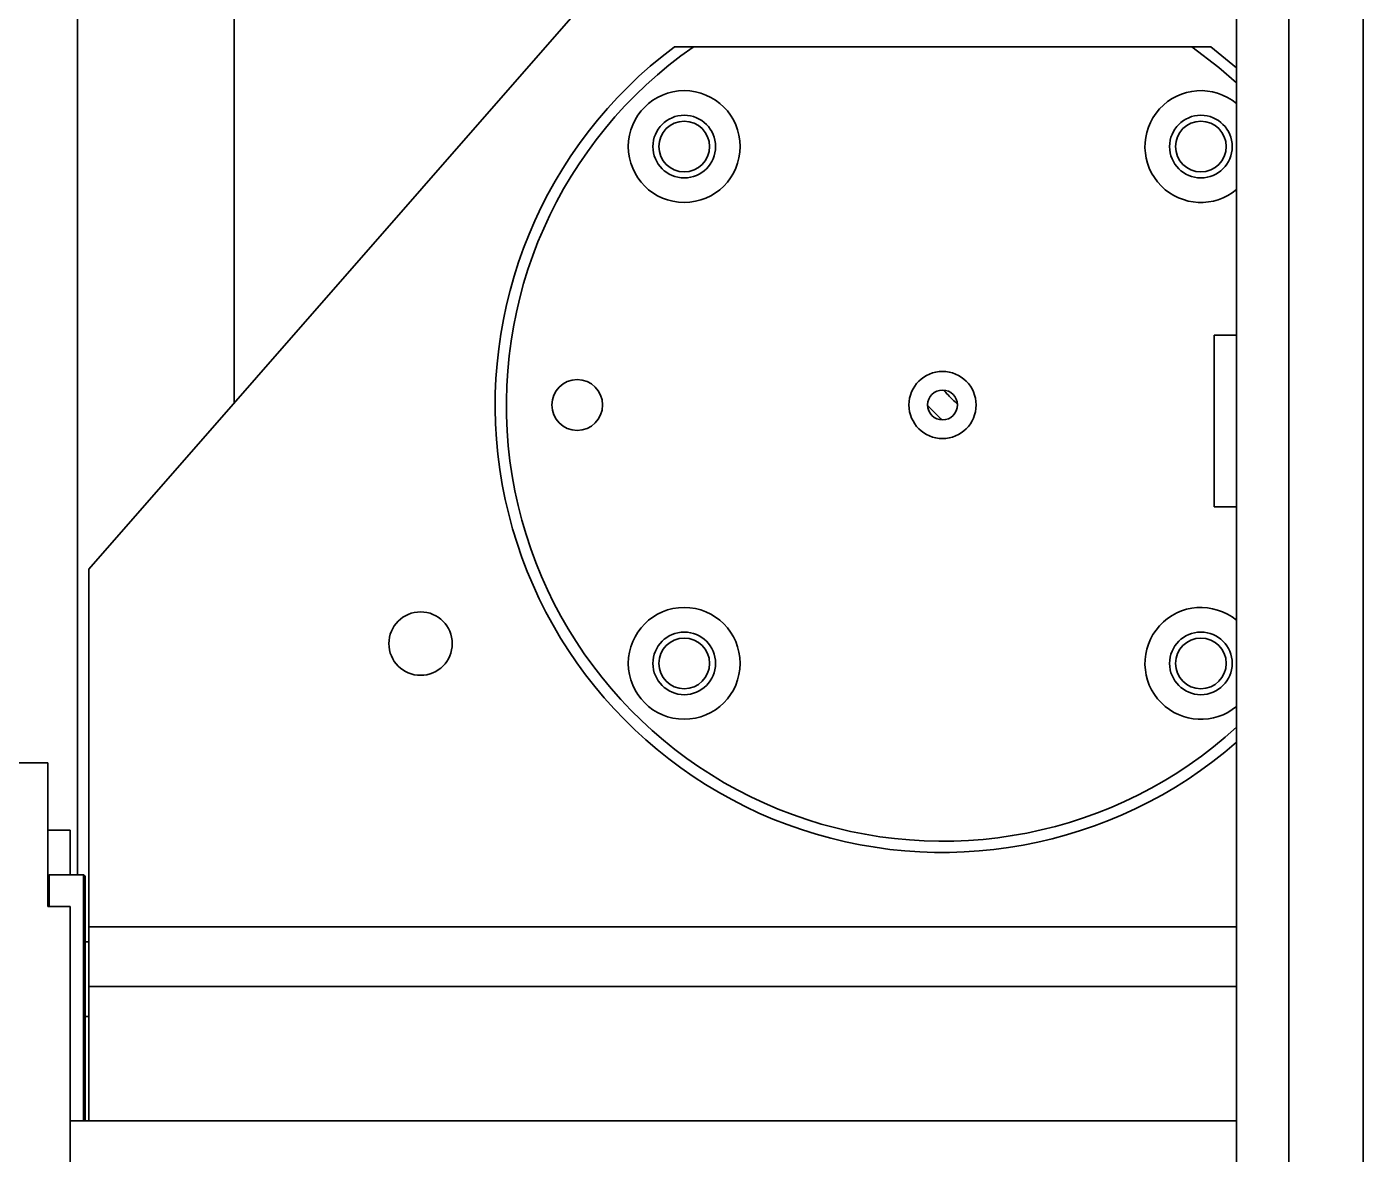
# Model space of a CAD drawing. Header units: millimetres. Extents: x -1052 to 3351, y 0 to 2015.
# Drawn here: x -371.757 to -369.105, y 1690.83 to 1693.066 of the extents above; entities that cross this region are included whole.
import ezdxf

# ---------------------------------------------------------------- set-up
doc = ezdxf.new("R2010")
doc.units = ezdxf.units.MM

msp = doc.modelspace()

# ---------------------------------------------------------------- linework, layer by layer
at = {"color": 7, "linetype": 'Continuous', "lineweight": 35}
for p, q in [((-369.253, 1685.6377), (-369.253, 1699.2806)), ((-369.253, 1685.6377), (-369.253, 1699.2806)), ((-369.1051, 1685.6647), (-369.1051, 1699.2806)), ((-369.1051, 1685.6647), (-369.1051, 1699.2806)), ((-369.3566, 1697.4982), (-369.3566, 1690.5312)), ((-369.3566, 1697.4982), (-369.3566, 1690.5312)), ((-371.6557, 1691.3841), (-371.6557, 1694.7617)), ((-371.6557, 1691.3841), (-371.6557, 1694.7617)), ((-371.345, 1692.3202), (-371.345, 1693.3979)), ((-371.345, 1692.3202), (-371.345, 1693.3979)), ((-371.6335, 1691.9905), (-370.5981, 1693.1739)), ((-371.6335, 1691.9905), (-370.5981, 1693.1739)), ((-370.4345, 1693.026), (-369.4452, 1693.026)), ((-370.4345, 1693.026), (-369.4452, 1693.026)), ((-369.4452, 1693.026), (-369.4073, 1693.026)), ((-369.4452, 1693.026), (-369.4073, 1693.026)), ((-369.4073, 1693.026), (-369.3566, 1692.9849)), ((-369.4073, 1693.026), (-369.3566, 1692.9849)), ((-369.4009, 1692.114), (-369.4009, 1692.4542)), ((-369.4009, 1692.4542), (-369.3566, 1692.4542)), ((-369.4009, 1692.114), (-369.4009, 1692.4542)), ((-369.4009, 1692.4542), (-369.3566, 1692.4542)), ((-369.3566, 1692.114), (-369.4009, 1692.114)), ((-369.3566, 1692.114), (-369.4009, 1692.114)), ((-371.6335, 1691.2805), (-371.6335, 1691.9905)), ((-371.6335, 1691.2805), (-371.6335, 1691.9905)), ((-371.7148, 1691.6059), (-372.7291, 1691.6059)), ((-371.7148, 1691.6059), (-372.7291, 1691.6059)), ((-371.7148, 1691.6059), (-371.7148, 1691.3213)), ((-371.7148, 1691.6059), (-371.7148, 1691.3213)), ((-371.6705, 1691.4728), (-371.7148, 1691.4728)), ((-371.6705, 1691.4728), (-371.7148, 1691.4728)), ((-371.6705, 1691.4728), (-371.6705, 1691.3841)), ((-371.6705, 1691.4728), (-371.6705, 1691.3841)), ((-371.7119, 1691.3841), (-371.7148, 1691.3811)), ((-371.7119, 1691.3841), (-371.7148, 1691.3811)), ((-371.6438, 1691.3841), (-371.7119, 1691.3841)), ((-371.7119, 1691.3841), (-371.7119, 1691.3213)), ((-371.6438, 1691.3841), (-371.7119, 1691.3841)), ((-371.7119, 1691.3841), (-371.7119, 1691.3213)), ((-371.6409, 1691.3811), (-371.6438, 1691.3841)), ((-371.6438, 1690.8959), (-371.6438, 1691.3841)), ((-371.6409, 1691.3811), (-371.6438, 1691.3841)), ((-371.6438, 1690.8959), (-371.6438, 1691.3841)), ((-371.6409, 1691.3811), (-371.6409, 1690.8959)), ((-371.6409, 1691.3811), (-371.6409, 1690.8959)), ((-371.7148, 1691.3213), (-371.6705, 1691.3213)), ((-371.7148, 1691.3213), (-371.6705, 1691.3213)), ((-371.6705, 1691.3213), (-371.6705, 1690.6001)), ((-371.6705, 1691.3213), (-371.6705, 1690.6001)), ((-371.6335, 1691.1622), (-371.6335, 1691.2805)), ((-371.6335, 1691.2805), (-369.3566, 1691.2805)), ((-371.6335, 1691.1622), (-371.6335, 1691.2805)), ((-371.6335, 1691.2805), (-369.3566, 1691.2805)), ((-371.6409, 1691.2509), (-371.6335, 1691.2509)), ((-371.6409, 1691.2509), (-371.6335, 1691.2509)), ((-371.6335, 1691.1622), (-369.3566, 1691.1622)), ((-371.6335, 1690.8959), (-371.6335, 1691.1622)), ((-371.6335, 1691.1622), (-369.3566, 1691.1622)), ((-371.6335, 1690.8959), (-371.6335, 1691.1622)), ((-371.6335, 1691.103), (-371.6409, 1691.103)), ((-371.6335, 1691.103), (-371.6409, 1691.103)), ((-371.6705, 1690.8959), (-369.3566, 1690.8959)), ((-371.6705, 1690.8959), (-369.3566, 1690.8959))]:
    msp.add_line(p, q, dxfattribs=at)
msp.add_lwpolyline([(-369.3566, 1692.9552), (-369.3914, 1692.9853), (-369.4452, 1693.026)], dxfattribs=at)
msp.add_lwpolyline([(-369.3566, 1692.9552), (-369.3914, 1692.9853), (-369.4452, 1693.026)], dxfattribs=at)
for centre, radius in [((-370.4523, 1692.8285), 0.1109), ((-370.4523, 1692.8285), 0.1109), ((-370.4523, 1692.8285), 0.0621), ((-370.4523, 1692.8285), 0.0621), ((-370.4523, 1692.8285), 0.0503), ((-370.4523, 1692.8285), 0.0503), ((-369.4273, 1692.8285), 0.0621), ((-369.4273, 1692.8285), 0.0621), ((-369.4273, 1692.8285), 0.0503), ((-369.4273, 1692.8285), 0.0503), ((-370.6646, 1692.3159), 0.0503), ((-370.6646, 1692.3159), 0.0503), ((-369.9398, 1692.3159), 0.0666), ((-369.9398, 1692.3159), 0.0666), ((-369.9398, 1692.3159), 0.0296), ((-369.9398, 1692.3159), 0.0296), ((-370.4523, 1691.8034), 0.1109), ((-370.4523, 1691.8034), 0.1109), ((-370.9753, 1691.8426), 0.0629), ((-370.9753, 1691.8426), 0.0629), ((-370.4523, 1691.8034), 0.0621), ((-370.4523, 1691.8034), 0.0621), ((-369.4273, 1691.8034), 0.0621), ((-369.4273, 1691.8034), 0.0621), ((-370.4523, 1691.8034), 0.0503), ((-370.4523, 1691.8034), 0.0503), ((-369.4273, 1691.8034), 0.0503), ((-369.4273, 1691.8034), 0.0503)]:
    msp.add_circle(centre, radius, dxfattribs=at)
for centre, radius, start, end in [((-369.9398, 1692.3159), 0.8875, 126.8699, 311.0853), ((-369.9398, 1692.3159), 0.8875, 126.8699, 311.0853), ((-369.9398, 1692.3159), 0.8653, 124.8638, 312.379), ((-369.9398, 1692.3159), 0.8653, 124.8638, 312.379), ((-369.4273, 1692.8285), 0.1109, 50.3805, 225), ((-369.4273, 1692.8285), 0.1109, 50.3805, 225), ((-369.4273, 1692.8285), 0.1109, 225, 309.6195), ((-369.4273, 1692.8285), 0.1109, 225, 309.6195), ((-369.4273, 1691.8034), 0.1109, 50.3805, 225), ((-369.4273, 1691.8034), 0.1109, 50.3805, 225), ((-369.4273, 1691.8034), 0.1109, 225, 309.6195), ((-369.4273, 1691.8034), 0.1109, 225, 309.6195)]:
    msp.add_arc(centre, radius, start, end, dxfattribs=at)
for points, knots in [([(-370.4723, 1693.026), (-370.4695, 1693.026), (-370.4569, 1693.026), (-370.4443, 1693.026), (-370.4345, 1693.026)], [0, 0, 0, 0, 0.582963, 2.559781, 2.559781, 2.559781, 2.559781]), ([(-370.4723, 1693.026), (-370.4695, 1693.026), (-370.4569, 1693.026), (-370.4443, 1693.026), (-370.4345, 1693.026)], [0, 0, 0, 0, 0.582963, 2.559781, 2.559781, 2.559781, 2.559781]), ([(-369.938, 1692.3455), (-369.935, 1692.3423), (-369.9293, 1692.3362), (-369.9195, 1692.3264), (-369.9134, 1692.3207), (-369.9103, 1692.3178)], [0, 0, 0, 0, 0.907008, 1.754901, 2.646579, 2.646579, 2.646579, 2.646579]), ([(-369.938, 1692.3455), (-369.935, 1692.3423), (-369.9293, 1692.3362), (-369.9195, 1692.3264), (-369.9134, 1692.3207), (-369.9103, 1692.3178)], [0, 0, 0, 0, 0.907008, 1.754901, 2.646579, 2.646579, 2.646579, 2.646579]), ([(-369.9417, 1692.2864), (-369.9446, 1692.2896), (-369.9503, 1692.2957), (-369.9602, 1692.3055), (-369.9662, 1692.3112), (-369.9694, 1692.3141)], [0, 0, 0, 0, 0.906967, 1.754901, 2.646581, 2.646581, 2.646581, 2.646581]), ([(-369.9417, 1692.2864), (-369.9446, 1692.2896), (-369.9503, 1692.2957), (-369.9602, 1692.3055), (-369.9662, 1692.3112), (-369.9694, 1692.3141)], [0, 0, 0, 0, 0.906967, 1.754901, 2.646581, 2.646581, 2.646581, 2.646581])]:
    msp.add_open_spline(points, degree=3, knots=knots, dxfattribs=at)

doc.saveas('drawing.dxf')
